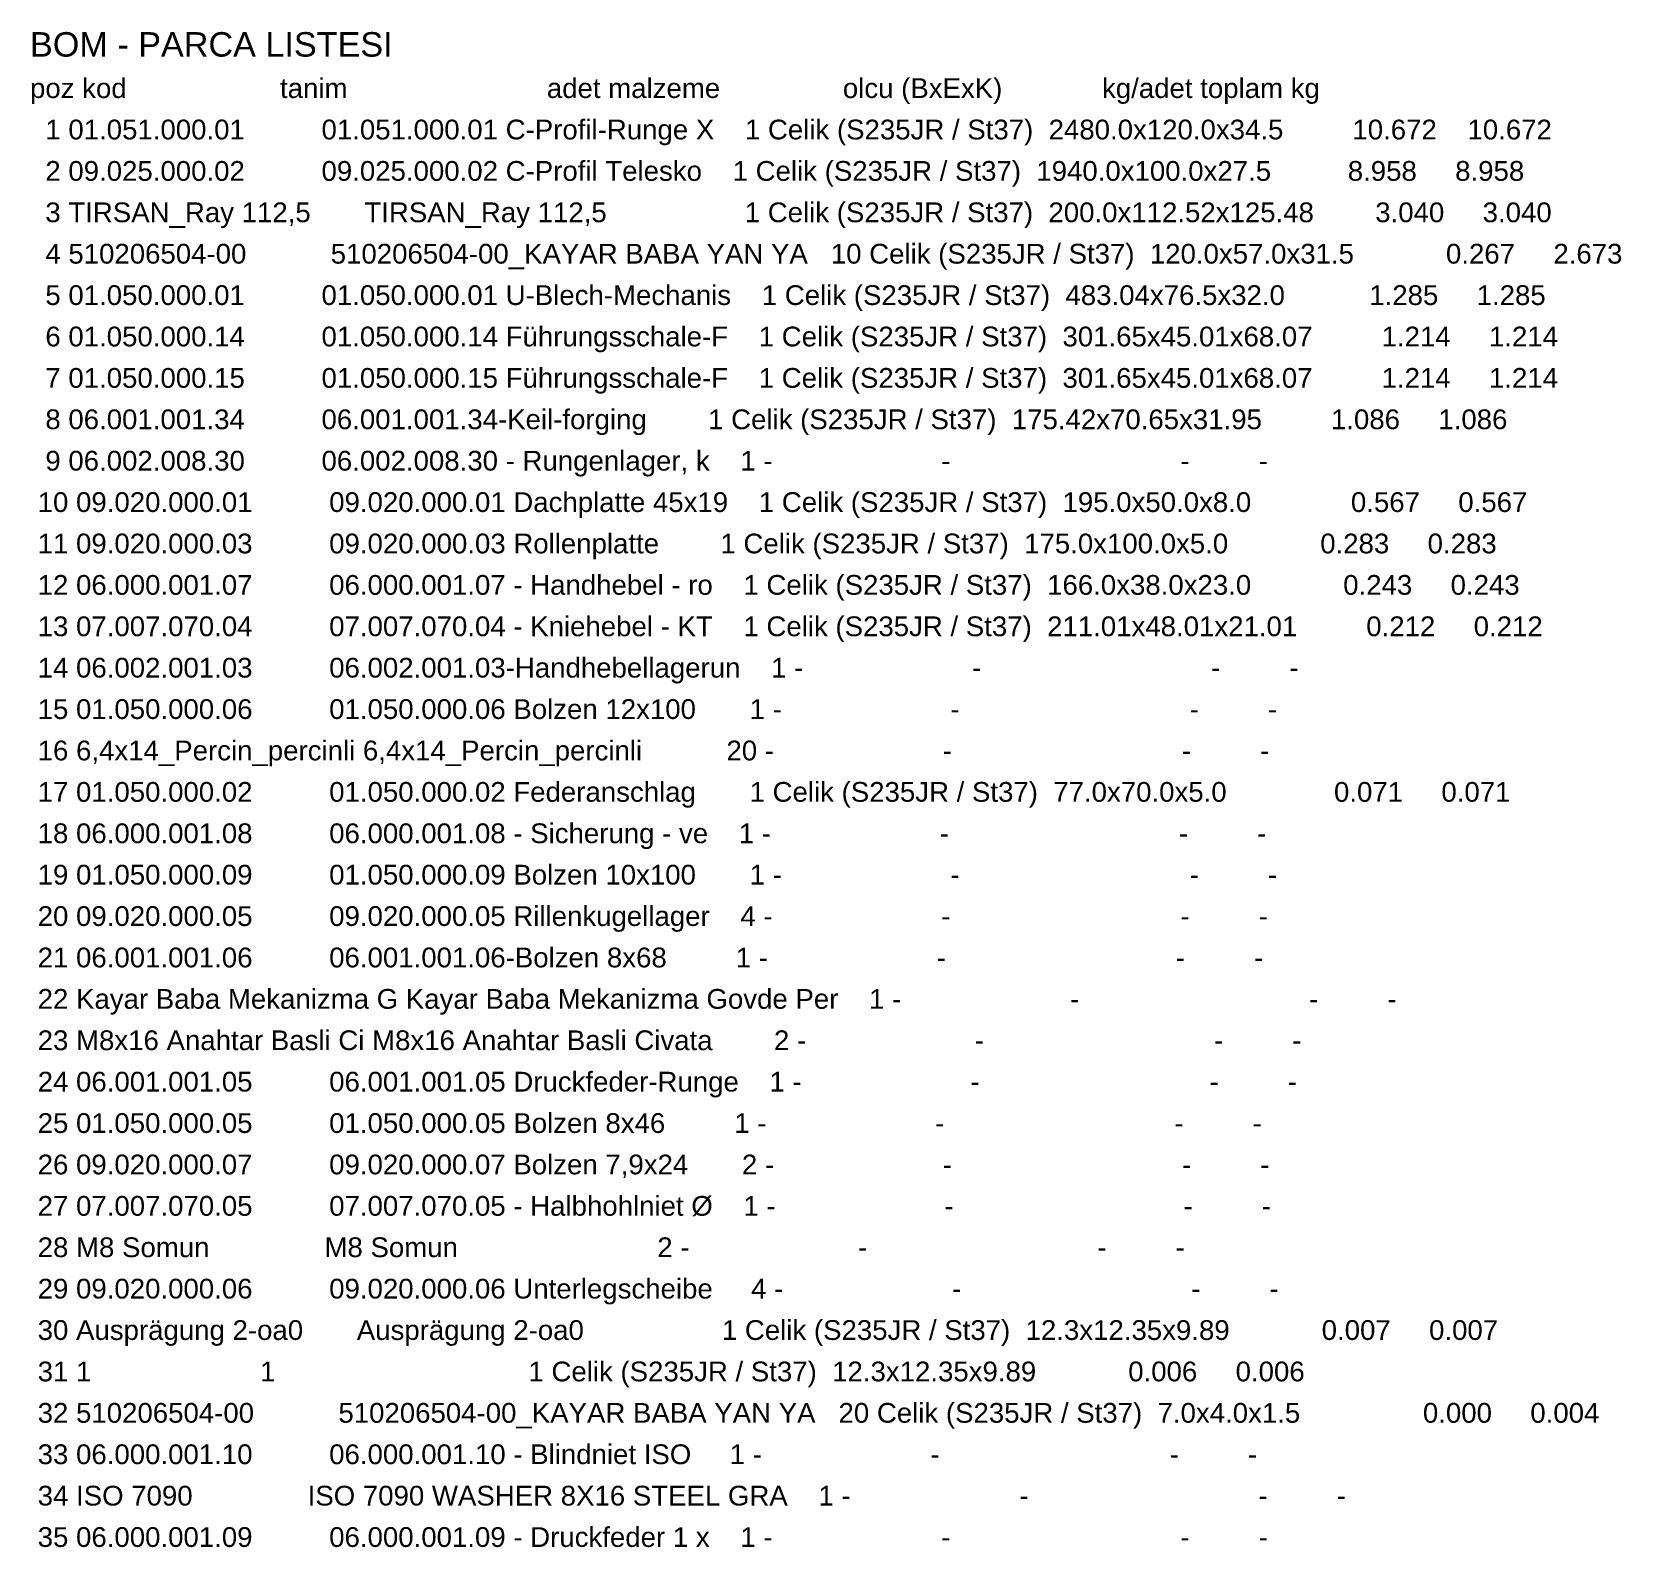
# Model space of a CAD drawing. Header units: millimetres. Extents: x -999 to 4635, y -962 to 3668.
# Drawn here: x 1256 to 4635, y 439 to 3660 of the extents above; entities that cross this region are included whole.
import ezdxf

# ---------------------------------------------------------------- set-up
doc = ezdxf.new("R2010")
doc.units = ezdxf.units.MM
doc.layers.add('YAZI', color=3, linetype='Continuous', lineweight=9)
doc.styles.add('PI3D', font='arial.ttf')

msp = doc.modelspace()

# ---------------------------------------------------------------- texts
at = {"layer": 'YAZI', "style": 'PI3D'}
for s, height, p in [('BOM - PARCA LISTESI', 52, (1252.35, 3607.12)), ('poz kod                    tanim                          adet malzeme                olcu (BxExK)             kg/adet toplam kg', 42, (1252.35, 3519.12)), ('  1 01.051.000.01          01.051.000.01 C-Profil-Runge X    1 Celik (S235JR / St37)  2480.0x120.0x34.5         10.672    10.672', 42, (1252.35, 3431.12)), ('  2 09.025.000.02          09.025.000.02 C-Profil Telesko    1 Celik (S235JR / St37)  1940.0x100.0x27.5          8.958     8.958', 42, (1252.35, 3343.12)), ('  3 TIRSAN_Ray 112,5       TIRSAN_Ray 112,5                  1 Celik (S235JR / St37)  200.0x112.52x125.48        3.040     3.040', 42, (1252.35, 3255.12)), ('  4 510206504-00           510206504-00_KAYAR BABA YAN YA   10 Celik (S235JR / St37)  120.0x57.0x31.5            0.267     2.673', 42, (1252.35, 3167.12)), ('  5 01.050.000.01          01.050.000.01 U-Blech-Mechanis    1 Celik (S235JR / St37)  483.04x76.5x32.0           1.285     1.285', 42, (1252.35, 3079.12)), ('  6 01.050.000.14          01.050.000.14 Führungsschale-F    1 Celik (S235JR / St37)  301.65x45.01x68.07         1.214     1.214', 42, (1252.35, 2991.12)), ('  7 01.050.000.15          01.050.000.15 Führungsschale-F    1 Celik (S235JR / St37)  301.65x45.01x68.07         1.214     1.214', 42, (1252.35, 2903.12)), ('  8 06.001.001.34          06.001.001.34-Keil-forging        1 Celik (S235JR / St37)  175.42x70.65x31.95         1.086     1.086', 42, (1252.35, 2815.12)), ('  9 06.002.008.30          06.002.008.30 - Rungenlager, k    1 -                      -                              -         -', 42, (1252.35, 2727.12)), (' 10 09.020.000.01          09.020.000.01 Dachplatte 45x19    1 Celik (S235JR / St37)  195.0x50.0x8.0             0.567     0.567', 42, (1252.35, 2639.12)), (' 11 09.020.000.03          09.020.000.03 Rollenplatte        1 Celik (S235JR / St37)  175.0x100.0x5.0            0.283     0.283', 42, (1252.35, 2551.12)), (' 12 06.000.001.07          06.000.001.07 - Handhebel - ro    1 Celik (S235JR / St37)  166.0x38.0x23.0            0.243     0.243', 42, (1252.35, 2463.12)), (' 13 07.007.070.04          07.007.070.04 - Kniehebel - KT    1 Celik (S235JR / St37)  211.01x48.01x21.01         0.212     0.212', 42, (1252.35, 2375.12)), (' 14 06.002.001.03          06.002.001.03-Handhebellagerun    1 -                      -                              -         -', 42, (1252.35, 2287.12)), (' 15 01.050.000.06          01.050.000.06 Bolzen 12x100       1 -                      -                              -         -', 42, (1252.35, 2199.12)), (' 16 6,4x14_Percin_percinli 6,4x14_Percin_percinli           20 -                      -                              -         -', 42, (1252.35, 2111.12)), (' 17 01.050.000.02          01.050.000.02 Federanschlag       1 Celik (S235JR / St37)  77.0x70.0x5.0              0.071     0.071', 42, (1252.35, 2023.12)), (' 18 06.000.001.08          06.000.001.08 - Sicherung - ve    1 -                      -                              -         -', 42, (1252.35, 1935.12)), (' 19 01.050.000.09          01.050.000.09 Bolzen 10x100       1 -                      -                              -         -', 42, (1252.35, 1847.12)), (' 20 09.020.000.05          09.020.000.05 Rillenkugellager    4 -                      -                              -         -', 42, (1252.35, 1759.12)), (' 21 06.001.001.06          06.001.001.06-Bolzen 8x68         1 -                      -                              -         -', 42, (1252.35, 1671.12)), (' 22 Kayar Baba Mekanizma G Kayar Baba Mekanizma Govde Per    1 -                      -                              -         -', 42, (1252.35, 1583.12)), (' 23 M8x16 Anahtar Basli Ci M8x16 Anahtar Basli Civata        2 -                      -                              -         -', 42, (1252.35, 1495.12)), (' 24 06.001.001.05          06.001.001.05 Druckfeder-Runge    1 -                      -                              -         -', 42, (1252.35, 1407.12)), (' 25 01.050.000.05          01.050.000.05 Bolzen 8x46         1 -                      -                              -         -', 42, (1252.35, 1319.12)), (' 26 09.020.000.07          09.020.000.07 Bolzen 7,9x24       2 -                      -                              -         -', 42, (1252.35, 1231.12)), (' 27 07.007.070.05          07.007.070.05 - Halbhohlniet Ø    1 -                      -                              -         -', 42, (1252.35, 1143.12)), (' 28 M8 Somun               M8 Somun                          2 -                      -                              -         -', 42, (1252.35, 1055.12)), (' 29 09.020.000.06          09.020.000.06 Unterlegscheibe     4 -                      -                              -         -', 42, (1252.35, 967.12)), (' 30 Ausprägung 2-oa0       Ausprägung 2-oa0                  1 Celik (S235JR / St37)  12.3x12.35x9.89            0.007     0.007', 42, (1252.35, 879.12)), (' 31 1                      1                                 1 Celik (S235JR / St37)  12.3x12.35x9.89            0.006     0.006', 42, (1252.35, 791.12)), (' 32 510206504-00           510206504-00_KAYAR BABA YAN YA   20 Celik (S235JR / St37)  7.0x4.0x1.5                0.000     0.004', 42, (1252.35, 703.12)), (' 33 06.000.001.10          06.000.001.10 - Blindniet ISO     1 -                      -                              -         -', 42, (1252.35, 615.12)), (' 34 ISO 7090               ISO 7090 WASHER 8X16 STEEL GRA    1 -                      -                              -         -', 42, (1252.35, 527.12)), (' 35 06.000.001.09          06.000.001.09 - Druckfeder 1 x    1 -                      -                              -         -', 42, (1252.35, 439.12))]:
    msp.add_text(s, height=height, dxfattribs=at).set_placement(p)

doc.saveas('drawing.dxf')
